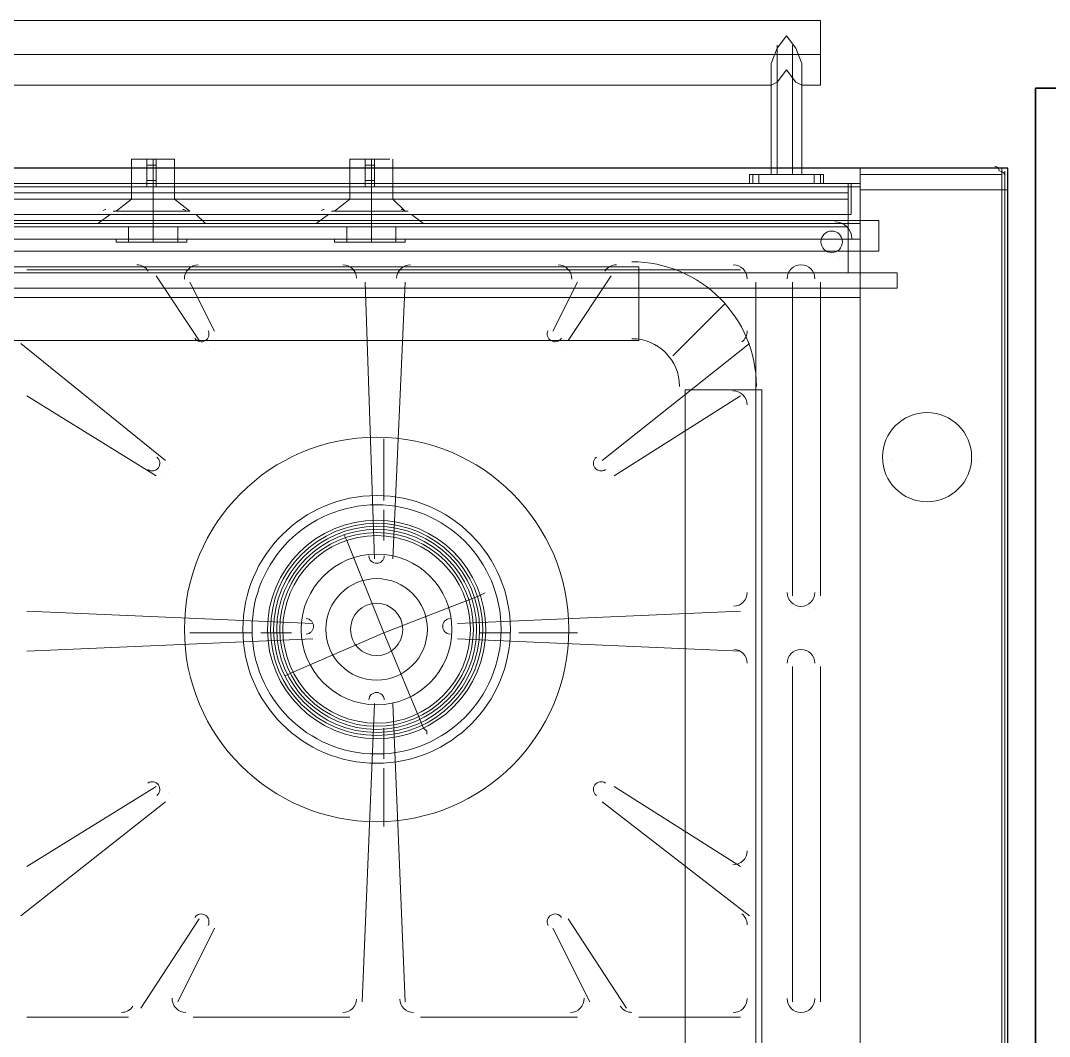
# Model space of a CAD drawing. Header units: millimetres. Extents: x -5841 to 140562, y 1006 to 102310.
# Drawn here: x 99655.9 to 100010, y 14968.2 to 15317.7 of the extents above; entities that cross this region are included whole.
import ezdxf

# ---------------------------------------------------------------- set-up
doc = ezdxf.new("R2010")
doc.units = ezdxf.units.MM
doc.header["$LTSCALE"] = 10
for name, color, linetype in [('PDF18_0', 7, 'Continuous'), ('PDF18_1-EeAa_3D-01', 7, 'Continuous'), ('PDF18_1-Electrical_App-01', 7, 'Continuous')]:
    doc.layers.add(name, color=color, linetype=linetype)
doc.layers.add('PDF18_1-Shape-01', color=140, linetype='Continuous', true_color=0x00bfff)

msp = doc.modelspace()

# ---------------------------------------------------------------- linework, layer by layer
at = {"layer": 'PDF18_0', "lineweight": 25}
msp.add_lwpolyline([(100005.20748, 15294.41859), (100005.20748, 14657.31806), (98984.99998, 14657.31806), (98984.99998, 15294.41859), (97782.76376, 15294.41859), (97782.76376, 14292.2023), (101226.49323, 14292.2023), (101226.49323, 15294.41859)], close=True, dxfattribs=at)
at = {"layer": 'PDF18_1-EeAa_3D-01', "lineweight": 0}
for points in [[(99931.12603, 15317.70133), (99403.03106, 15317.70133)], [(99919.48465, 15312.4098), (99919.48465, 15312.4098)], [(99916.30973, 15297.59351), (99916.30973, 15264.78601), (99916.30973, 15309.23488)], [(99921.60127, 15297.59351), (99921.60127, 15264.78601), (99921.60127, 15309.23488)], [(99411.49752, 15306.05996), (99403.03106, 15306.05996), (99931.12603, 15306.05996), (99923.71788, 15306.05996)], [(99915.25143, 15306.05996), (99418.90566, 15306.05996)], [(99419.96397, 15295.4769), (99914.19312, 15295.4769), (99914.19312, 15264.78601), (99915.25143, 15264.78601), (99916.30973, 15264.78601), (99917.36804, 15264.78601), (99918.42635, 15264.78601), (99919.48465, 15264.78601), (99920.54296, 15264.78601), (99921.60127, 15264.78601), (99922.65957, 15264.78601), (99923.71788, 15264.78601), (99924.77619, 15264.78601), (99923.71788, 15264.78601), (99922.65957, 15264.78601), (99921.60127, 15264.78601), (99920.54296, 15264.78601), (99919.48465, 15264.78601), (99918.42635, 15264.78601), (99917.36804, 15264.78601), (99916.30973, 15264.78601), (99915.25143, 15264.78601), (99914.19312, 15264.78601), (99914.19312, 15302.88504)], [(99914.19312, 15302.88504), (99914.19312, 15302.88504)], [(99919.48465, 15300.76843), (99919.48465, 15300.76843)], [(99924.77619, 15302.88504), (99924.77619, 15264.78601), (99924.77619, 15295.4769), (99931.12603, 15295.4769)], [(99924.77619, 15302.88504), (99924.77619, 15302.88504)], [(99914.19312, 15295.4769), (99914.19312, 15295.4769)], [(99924.77619, 15295.4769), (99924.77619, 15295.4769)], [(99931.12603, 15295.4769), (99931.12603, 15295.4769)], [(99714.17319, 15252.08633), (99712.05657, 15252.08633), (99707.82335, 15252.08633), (99701.47351, 15252.08633), (99695.12367, 15252.08633), (99690.89044, 15252.08633), (99688.77383, 15252.08633), (99690.89044, 15252.08633), (99695.12367, 15252.08633), (99701.47351, 15252.08633), (99707.82335, 15252.08633), (99712.05657, 15252.08633), (99714.17319, 15252.08633), (99712.05657, 15252.08633), (99707.82335, 15252.08633), (99701.47351, 15252.08633), (99695.12367, 15252.08633), (99690.89044, 15252.08633), (99688.77383, 15252.08633), (99690.89044, 15252.08633), (99695.12367, 15252.08633), (99701.47351, 15252.08633), (99707.82335, 15252.08633), (99712.05657, 15252.08633), (99714.17319, 15252.08633), (99708.88165, 15256.31955), (99708.88165, 15270.07754)], [(99688.77383, 15252.08633), (99694.06536, 15256.31955), (99694.06536, 15270.07754)], [(99694.06536, 15270.07754), (99694.06536, 15270.07754)], [(99697.24028, 15270.07754), (99697.24028, 15270.07754)], [(99698.29859, 15270.07754), (99698.29859, 15270.07754)], [(99698.29859, 15270.07754), (99698.29859, 15270.07754)], [(99698.29859, 15270.07754), (99698.29859, 15270.07754)], [(99699.35689, 15270.07754), (99699.35689, 15270.07754)], [(99699.35689, 15270.07754), (99699.35689, 15270.07754)], [(99699.35689, 15270.07754), (99699.35689, 15270.07754)], [(99699.35689, 15270.07754), (99699.35689, 15270.07754)], [(99701.47351, 15270.07754), (99701.47351, 15256.31955), (99701.47351, 15260.55278)], [(99701.47351, 15270.07754), (99701.47351, 15270.07754)], [(99701.47351, 15270.07754), (99701.47351, 15270.07754)], [(99702.53181, 15270.07754), (99702.53181, 15270.07754)], [(99702.53181, 15270.07754), (99702.53181, 15270.07754)], [(99702.53181, 15270.07754), (99702.53181, 15270.07754)], [(99702.53181, 15270.07754), (99702.53181, 15270.07754)], [(99704.64843, 15270.07754), (99704.64843, 15270.07754)], [(99705.70673, 15270.07754), (99705.70673, 15270.07754)], [(99708.88165, 15270.07754), (99708.88165, 15270.07754)], [(99763.91359, 15252.08633), (99769.20513, 15256.31955), (99769.20513, 15270.07754)], [(99769.20513, 15270.07754), (99769.20513, 15270.07754)], [(99772.38005, 15270.07754), (99772.38005, 15270.07754)], [(99773.43835, 15270.07754), (99773.43835, 15270.07754)], [(99773.43835, 15270.07754), (99773.43835, 15270.07754)], [(99773.43835, 15270.07754), (99773.43835, 15270.07754)], [(99774.49666, 15270.07754), (99774.49666, 15270.07754)], [(99774.49666, 15270.07754), (99774.49666, 15270.07754)], [(99774.49666, 15270.07754), (99774.49666, 15270.07754)], [(99774.49666, 15270.07754), (99774.49666, 15270.07754)], [(99776.61327, 15270.07754), (99776.61327, 15256.31955), (99776.61327, 15260.55278)], [(99776.61327, 15270.07754), (99776.61327, 15270.07754)], [(99776.61327, 15270.07754), (99776.61327, 15270.07754)], [(99777.67158, 15270.07754), (99777.67158, 15270.07754)], [(99777.67158, 15270.07754), (99777.67158, 15270.07754)], [(99777.67158, 15270.07754), (99777.67158, 15270.07754)], [(99777.67158, 15270.07754), (99777.67158, 15270.07754)], [(99779.78819, 15270.07754), (99779.78819, 15270.07754)], [(99779.78819, 15270.07754), (99779.78819, 15270.07754)], [(99782.96311, 15270.07754), (99782.96311, 15270.07754)], [(99699.35689, 15267.96093), (99702.53181, 15267.96093)], [(99774.49666, 15267.96093), (99777.67158, 15267.96093)], [(99944.88401, 15266.90262), (99993.56611, 15266.90262), (99944.88401, 15266.90262)], [(99944.88401, 15259.49447), (99993.56611, 15259.49447), (99993.56611, 15264.78601), (99993.56611, 15266.90262)], [(99944.88401, 15266.90262), (99944.88401, 15266.90262)], [(99944.88401, 15266.90262), (99944.88401, 15266.90262)], [(99944.88401, 15266.90262), (99944.88401, 15266.90262)], [(99993.56611, 15266.90262), (99993.56611, 15266.90262)], [(99994.62442, 15265.84431), (99994.62442, 15264.78601), (99994.62442, 15259.49447), (99994.62442, 14688.00894)], [(99994.62442, 15265.84431), (99994.62442, 15265.84431)], [(99995.68272, 15266.90262), (99995.68272, 15266.90262)], [(99995.68272, 15266.90262), (99995.68272, 15266.90262)], [(99045.32346, 14701.76693), (99944.88401, 14701.76693), (99944.88401, 15261.61109), (99944.88401, 15242.56157), (99944.88401, 14701.76693), (99045.32346, 14701.76693)], [(99045.32346, 15261.61109), (99944.88401, 15261.61109), (99045.32346, 15261.61109)], [(99944.88401, 15261.61109), (99944.88401, 15242.56157), (99045.32346, 15242.56157), (99045.32346, 15261.61109), (99944.88401, 15261.61109), (99045.32346, 15261.61109)], [(99045.32346, 15242.56157), (99045.32346, 15222.45375), (99944.88401, 15222.45375), (99045.32346, 15222.45375), (99045.32346, 15261.61109), (99944.88401, 15261.61109), (99944.88401, 15222.45375), (99944.88401, 15242.56157)], [(99049.55668, 15256.31955), (99049.55668, 15258.43617), (99049.55668, 15260.55278), (99049.55668, 15261.61109), (99940.65078, 15261.61109), (99940.65078, 15260.55278), (99940.65078, 15258.43617), (99940.65078, 15256.31955)], [(99941.70909, 15261.61109), (99393.50631, 15261.61109), (99941.70909, 15261.61109)], [(99941.70909, 15261.61109), (99393.50631, 15261.61109), (99941.70909, 15261.61109)], [(99699.35689, 15262.66939), (99702.53181, 15262.66939)], [(99774.49666, 15262.66939), (99777.67158, 15262.66939)], [(99906.78498, 15264.78601), (99906.78498, 15264.78601)], [(99906.78498, 15264.78601), (99906.78498, 15264.78601)], [(99906.78498, 15261.61109), (99906.78498, 15261.61109)], [(99906.78498, 15261.61109), (99906.78498, 15261.61109)], [(99907.84328, 15264.78601), (99907.84328, 15261.61109), (99907.84328, 15264.78601)], [(99909.9599, 15264.78601), (99909.9599, 15264.78601)], [(99909.9599, 15264.78601), (99909.9599, 15264.78601)], [(99909.9599, 15261.61109), (99909.9599, 15261.61109)], [(99909.9599, 15261.61109), (99909.9599, 15261.61109)], [(99914.19312, 15264.78601), (99914.19312, 15264.78601)], [(99924.77619, 15264.78601), (99924.77619, 15264.78601)], [(99924.77619, 15264.78601), (99924.77619, 15264.78601)], [(99929.00941, 15264.78601), (99929.00941, 15264.78601)], [(99929.00941, 15264.78601), (99929.00941, 15264.78601)], [(99929.00941, 15261.61109), (99929.00941, 15261.61109)], [(99929.00941, 15261.61109), (99929.00941, 15261.61109)], [(99932.18433, 15264.78601), (99932.18433, 15264.78601)], [(99932.18433, 15261.61109), (99932.18433, 15261.61109)], [(99940.65078, 15261.61109), (99940.65078, 15261.61109)], [(99940.65078, 15261.61109), (99940.65078, 15261.61109)], [(99941.70909, 15260.55278), (99941.70909, 15261.61109), (99941.70909, 15260.55278)], [(99941.70909, 15261.61109), (99941.70909, 15261.61109)], [(99941.70909, 15261.61109), (99941.70909, 15261.61109)], [(99993.56611, 15264.78601), (99944.88401, 15264.78601)], [(99944.88401, 15261.61109), (99944.88401, 15261.61109)], [(99944.88401, 15261.61109), (99944.88401, 15261.61109)], [(99944.88401, 15261.61109), (99944.88401, 15261.61109)], [(99993.56611, 14688.00894), (99995.68272, 14688.00894), (99995.68272, 14666.84281), (99995.68272, 15264.78601), (99995.68272, 15263.7277), (99995.68272, 15259.49447), (99995.68272, 14688.00894), (99994.62442, 14688.00894), (99993.56611, 14688.00894), (99993.56611, 15259.49447), (99994.62442, 15259.49447), (99995.68272, 15259.49447)], [(99995.68272, 15264.78601), (99995.68272, 15264.78601)], [(99995.68272, 15264.78601), (99995.68272, 15264.78601)], [(99944.88401, 15260.55278), (99045.32346, 15260.55278)], [(99049.55668, 15260.55278), (99940.65078, 15260.55278)], [(99940.65078, 15258.43617), (99049.55668, 15258.43617)], [(99393.50631, 15260.55278), (99941.70909, 15260.55278), (99393.50631, 15260.55278)], [(99393.50631, 15260.55278), (99941.70909, 15260.55278), (99393.50631, 15260.55278)], [(99699.35689, 15260.55278), (99699.35689, 15260.55278)], [(99699.35689, 15260.55278), (99699.35689, 15260.55278)], [(99699.35689, 15260.55278), (99699.35689, 15260.55278)], [(99702.53181, 15260.55278), (99702.53181, 15260.55278)], [(99702.53181, 15260.55278), (99702.53181, 15260.55278)], [(99702.53181, 15260.55278), (99702.53181, 15260.55278)], [(99774.49666, 15260.55278), (99774.49666, 15260.55278)], [(99774.49666, 15260.55278), (99774.49666, 15260.55278)], [(99774.49666, 15260.55278), (99774.49666, 15260.55278)], [(99777.67158, 15260.55278), (99777.67158, 15260.55278)], [(99777.67158, 15260.55278), (99777.67158, 15260.55278)], [(99777.67158, 15260.55278), (99777.67158, 15260.55278)], [(99941.70909, 15260.55278), (99941.70909, 15260.55278)], [(99941.70909, 15260.55278), (99941.70909, 15260.55278)], [(99941.70909, 15260.55278), (99941.70909, 15260.55278)], [(99941.70909, 15260.55278), (99941.70909, 15260.55278)], [(99944.88401, 15260.55278), (99944.88401, 15260.55278)], [(99944.88401, 15259.49447), (99944.88401, 15259.49447)], [(99993.56611, 15259.49447), (99993.56611, 15259.49447)], [(99995.68272, 15259.49447), (99995.68272, 15259.49447)], [(99049.55668, 15246.7948), (99049.55668, 15256.31955), (99940.65078, 15256.31955), (99940.65078, 15246.7948)], [(99701.47351, 15256.31955), (99701.47351, 15256.31955)], [(99776.61327, 15256.31955), (99776.61327, 15256.31955)], [(99940.65078, 15256.31955), (99940.65078, 15256.31955)], [(99393.50631, 15251.02802), (99941.70909, 15251.02802), (99393.50631, 15251.02802)], [(99682.42399, 15247.8531), (99684.5406, 15247.8531), (99687.71552, 15247.8531), (99694.06536, 15247.8531), (99701.47351, 15247.8531), (99708.88165, 15247.8531), (99714.17319, 15247.8531), (99718.40641, 15247.8531), (99719.46472, 15247.8531), (99718.40641, 15247.8531), (99714.17319, 15247.8531), (99708.88165, 15247.8531), (99701.47351, 15247.8531), (99694.06536, 15247.8531), (99687.71552, 15247.8531), (99684.5406, 15247.8531), (99682.42399, 15247.8531), (99686.65722, 15251.02802)], [(99688.77383, 15252.08633), (99688.77383, 15252.08633)], [(99701.47351, 15252.08633), (99701.47351, 15252.08633)], [(99701.47351, 15252.08633), (99701.47351, 15252.08633)], [(99701.47351, 15252.08633), (99701.47351, 15252.08633)], [(99701.47351, 15252.08633), (99701.47351, 15252.08633)], [(99701.47351, 15251.02802), (99701.47351, 15251.02802)], [(99713.11488, 15252.08633), (99713.11488, 15252.08633)], [(99716.2898, 15251.02802), (99719.46472, 15247.8531)], [(99757.56375, 15247.8531), (99759.68037, 15247.8531), (99762.85529, 15247.8531), (99769.20513, 15247.8531), (99776.61327, 15247.8531), (99782.96311, 15247.8531), (99789.31295, 15247.8531), (99793.54618, 15247.8531), (99794.60448, 15247.8531), (99793.54618, 15247.8531), (99789.31295, 15247.8531), (99782.96311, 15247.8531), (99776.61327, 15247.8531), (99769.20513, 15247.8531), (99762.85529, 15247.8531), (99759.68037, 15247.8531), (99757.56375, 15247.8531), (99761.79698, 15251.02802)], [(99763.91359, 15252.08633), (99763.91359, 15252.08633)], [(99776.61327, 15252.08633), (99776.61327, 15252.08633)], [(99776.61327, 15252.08633), (99776.61327, 15252.08633)], [(99776.61327, 15252.08633), (99776.61327, 15252.08633)], [(99776.61327, 15252.08633), (99776.61327, 15252.08633)], [(99776.61327, 15251.02802), (99776.61327, 15251.02802)], [(99788.25464, 15252.08633), (99788.25464, 15252.08633)], [(99790.37126, 15251.02802), (99794.60448, 15247.8531)], [(99941.70909, 15251.02802), (99941.70909, 15251.02802)], [(99941.70909, 15251.02802), (99941.70909, 15251.02802)], [(99941.70909, 15251.02802), (99941.70909, 15251.02802)], [(99944.88401, 15247.8531), (99045.32346, 15247.8531), (99944.88401, 15247.8531)], [(99683.4823, 15247.8531), (99683.4823, 15247.8531)], [(99683.4823, 15247.8531), (99683.4823, 15247.8531)], [(99701.47351, 15247.8531), (99701.47351, 15247.8531)], [(99701.47351, 15247.8531), (99701.47351, 15247.8531)], [(99701.47351, 15247.8531), (99701.47351, 15247.8531)], [(99719.46472, 15247.8531), (99719.46472, 15247.8531)], [(99719.46472, 15247.8531), (99719.46472, 15247.8531)], [(99758.62206, 15247.8531), (99758.62206, 15247.8531)], [(99758.62206, 15247.8531), (99758.62206, 15247.8531)], [(99776.61327, 15247.8531), (99776.61327, 15247.8531)], [(99776.61327, 15247.8531), (99776.61327, 15247.8531)], [(99776.61327, 15247.8531), (99776.61327, 15247.8531)], [(99794.60448, 15247.8531), (99794.60448, 15247.8531)], [(99794.60448, 15247.8531), (99794.60448, 15247.8531)], [(99944.88401, 15248.91141), (99944.88401, 15248.91141)], [(99944.88401, 15247.8531), (99944.88401, 15247.8531)], [(99951.23385, 15248.91141), (99951.23385, 15248.91141)], [(99951.23385, 15248.91141), (99951.23385, 15248.91141)], [(99644.32495, 15246.7948), (99938.53417, 15246.7948), (99644.32495, 15246.7948)], [(99693.00706, 15246.7948), (99693.00706, 15241.50326)], [(99701.47351, 15246.7948), (99701.47351, 15246.7948)], [(99701.47351, 15246.7948), (99701.47351, 15246.7948)], [(99709.93996, 15246.7948), (99709.93996, 15241.50326)], [(99768.14682, 15246.7948), (99768.14682, 15241.50326)], [(99776.61327, 15246.7948), (99776.61327, 15246.7948)], [(99776.61327, 15246.7948), (99776.61327, 15246.7948)], [(99785.07972, 15246.7948), (99785.07972, 15241.50326)], [(99937.47586, 15244.67818), (99937.47586, 15244.67818)], [(99938.53417, 15246.7948), (99938.53417, 15246.7948)], [(99940.65078, 15246.7948), (99940.65078, 15246.7948)], [(99045.32346, 15242.56157), (99944.88401, 15242.56157), (99045.32346, 15242.56157)], [(99688.77383, 15241.50326), (99688.77383, 15242.56157)], [(99688.77383, 15242.56157), (99688.77383, 15242.56157)], [(99688.77383, 15241.50326), (99688.77383, 15241.50326)], [(99701.47351, 15241.50326), (99701.47351, 15241.50326)], [(99713.11488, 15241.50326), (99713.11488, 15242.56157)], [(99763.91359, 15241.50326), (99763.91359, 15242.56157)], [(99763.91359, 15242.56157), (99763.91359, 15242.56157)], [(99763.91359, 15241.50326), (99763.91359, 15241.50326)], [(99776.61327, 15241.50326), (99776.61327, 15241.50326)], [(99788.25464, 15241.50326), (99788.25464, 15242.56157)], [(99821.06215, 15242.56157), (99818.94553, 15242.56157), (99821.06215, 15242.56157)], [(99818.94553, 15242.56157), (99818.94553, 15242.56157)], [(99818.94553, 15242.56157), (99818.94553, 15242.56157)], [(99912.07651, 15242.56157), (99821.06215, 15242.56157), (99912.07651, 15242.56157)], [(99821.06215, 15242.56157), (99821.06215, 15242.56157)], [(99821.06215, 15242.56157), (99821.06215, 15242.56157)], [(99912.07651, 15242.56157), (99912.07651, 15242.56157)], [(99912.07651, 15242.56157), (99912.07651, 15242.56157)], [(99912.07651, 15242.56157), (99912.07651, 15242.56157)], [(99913.13481, 15242.56157), (99913.13481, 15242.56157)], [(99914.19312, 15242.56157), (99914.19312, 15242.56157)], [(99933.24264, 15240.44496), (99933.24264, 15240.44496)], [(99941.70909, 15240.44496), (99941.70909, 15240.44496)], [(99941.70909, 15240.44496), (99941.70909, 15240.44496)], [(99941.70909, 15240.44496), (99941.70909, 15240.44496)], [(99944.88401, 15242.56157), (99944.88401, 15242.56157)], [(99944.88401, 15242.56157), (99944.88401, 15242.56157)], [(99944.88401, 15241.50326), (99944.88401, 14694.35878), (99944.88401, 15241.50326)], [(99944.88401, 15241.50326), (99944.88401, 15241.50326)], [(99944.88401, 15241.50326), (99944.88401, 15241.50326)], [(99951.23385, 15238.32834), (99951.23385, 15238.32834)], [(99951.23385, 15238.32834), (99951.23385, 15238.32834)], [(99951.23385, 15238.32834), (99951.23385, 15238.32834)], [(99937.47586, 15236.21173), (99937.47586, 15236.21173)], [(99658.08294, 15231.9785), (99658.08294, 15231.9785)], [(99698.29859, 15231.9785), (99698.29859, 15231.9785)], [(99698.29859, 15231.9785), (99698.29859, 15231.9785)], [(99702.53181, 15229.86189), (99717.34811, 15207.63745), (99702.53181, 15229.86189)], [(99702.53181, 15229.86189), (99702.53181, 15229.86189)], [(99719.46472, 15231.9785), (99719.46472, 15231.9785)], [(99719.46472, 15231.9785), (99719.46472, 15231.9785)], [(99769.20513, 15231.9785), (99769.20513, 15231.9785)], [(99769.20513, 15231.9785), (99769.20513, 15231.9785)], [(99792.48787, 15231.9785), (99792.48787, 15231.9785)], [(99792.48787, 15231.9785), (99792.48787, 15231.9785)], [(99843.28658, 15231.9785), (99843.28658, 15231.9785)], [(99843.28658, 15231.9785), (99843.28658, 15231.9785)], [(99844.34489, 15207.63745), (99859.16118, 15229.86189), (99844.34489, 15207.63745)], [(99859.16118, 15229.86189), (99859.16118, 15229.86189)], [(99859.16118, 15229.86189), (99859.16118, 15229.86189)], [(99863.39441, 15231.9785), (99863.39441, 15231.9785)], [(99863.39441, 15231.9785), (99863.39441, 15231.9785)], [(99868.68594, 15233.03681), (99868.68594, 15233.03681)], [(99903.61006, 15231.9785), (99903.61006, 15231.9785)], [(99903.61006, 15231.9785), (99903.61006, 15231.9785)], [(99923.71788, 15231.9785), (99923.71788, 15231.9785)], [(99929.00941, 15231.9785), (99929.00941, 15231.9785)], [(99940.65078, 15230.9202), (99940.65078, 15230.9202)], [(99957.58369, 15230.9202), (99957.58369, 15230.9202)], [(99957.58369, 15230.9202), (99957.58369, 15230.9202)], [(99714.17319, 15227.74528), (99714.17319, 15227.74528)], [(99722.63964, 15210.81237), (99714.17319, 15227.74528), (99722.63964, 15210.81237)], [(99714.17319, 15227.74528), (99714.17319, 15227.74528)], [(99774.49666, 15227.74528), (99777.67158, 15132.49769), (99774.49666, 15227.74528)], [(99774.49666, 15227.74528), (99774.49666, 15227.74528)], [(99784.02142, 15132.49769), (99788.25464, 15227.74528), (99784.02142, 15132.49769)], [(99788.25464, 15227.74528), (99788.25464, 15227.74528)], [(99788.25464, 15227.74528), (99788.25464, 15227.74528)], [(99788.25464, 15227.74528), (99788.25464, 15227.74528)], [(99788.25464, 15227.74528), (99788.25464, 15227.74528)], [(99847.51981, 15227.74528), (99839.05336, 15210.81237), (99847.51981, 15227.74528)], [(99847.51981, 15227.74528), (99847.51981, 15227.74528)], [(99908.90159, 15227.74528), (99908.90159, 15227.74528)], [(99921.60127, 15227.74528), (99921.60127, 15227.74528)], [(99921.60127, 15227.74528), (99921.60127, 15119.79801), (99921.60127, 15227.74528)], [(99921.60127, 15227.74528), (99921.60127, 15227.74528)], [(99931.12603, 15119.79801), (99931.12603, 15227.74528), (99931.12603, 15119.79801)], [(99931.12603, 15227.74528), (99931.12603, 15227.74528)], [(99957.58369, 15225.62866), (99957.58369, 15225.62866)], [(99957.58369, 15225.62866), (99957.58369, 15225.62866)], [(99880.32731, 15202.34592), (99898.31852, 15220.33713)], [(99944.88401, 15222.45375), (99944.88401, 15222.45375)], [(99722.63964, 15210.81237), (99722.63964, 15210.81237)], [(99839.05336, 15210.81237), (99839.05336, 15210.81237)], [(99839.05336, 15210.81237), (99839.05336, 15210.81237)], [(99908.90159, 15209.75407), (99908.90159, 15209.75407)], [(99908.90159, 15209.75407), (99908.90159, 15209.75407)], [(99655.96633, 15206.57915), (99655.96633, 15206.57915)], [(99705.70673, 15166.3635), (99655.96633, 15206.57915), (99705.70673, 15166.3635)], [(99655.96633, 15206.57915), (99655.96633, 15206.57915)], [(99717.34811, 15207.63745), (99717.34811, 15207.63745)], [(99717.34811, 15207.63745), (99717.34811, 15207.63745)], [(99720.52303, 15205.52084), (99720.52303, 15205.52084)], [(99722.63964, 15207.63745), (99722.63964, 15207.63745)], [(99839.05336, 15207.63745), (99839.05336, 15207.63745)], [(99842.22828, 15205.52084), (99842.22828, 15205.52084)], [(99844.34489, 15207.63745), (99844.34489, 15207.63745)], [(99906.78498, 15206.57915), (99855.98626, 15166.3635), (99906.78498, 15206.57915)], [(99868.68594, 15207.63745), (99868.68594, 15207.63745)], [(99906.78498, 15206.57915), (99906.78498, 15206.57915)], [(99884.56054, 15190.70455), (99884.56054, 15190.70455)], [(99911.0182, 15190.70455), (99911.0182, 15190.70455)], [(99658.08294, 15188.58794), (99702.53181, 15161.07197), (99658.08294, 15188.58794)], [(99658.08294, 15188.58794), (99658.08294, 15188.58794)], [(99860.21949, 15161.07197), (99903.61006, 15188.58794), (99860.21949, 15161.07197)], [(99903.61006, 15188.58794), (99903.61006, 15188.58794)], [(99903.61006, 15188.58794), (99903.61006, 15188.58794)], [(99908.90159, 15184.35471), (99908.90159, 15184.35471)], [(99908.90159, 15184.35471), (99908.90159, 15184.35471)], [(99970.28337, 15182.2381), (99970.28337, 15182.2381)], [(99780.8465, 15152.60551), (99780.8465, 15173.77164)], [(99705.70673, 15166.3635), (99705.70673, 15166.3635)], [(99855.98626, 15166.3635), (99855.98626, 15166.3635)], [(99855.98626, 15166.3635), (99855.98626, 15166.3635)], [(99955.46708, 15166.3635), (99955.46708, 15166.3635)], [(99955.46708, 15166.3635), (99955.46708, 15166.3635)], [(99955.46708, 15166.3635), (99955.46708, 15166.3635)], [(99985.09966, 15166.3635), (99985.09966, 15166.3635)], [(99706.76504, 15163.18858), (99706.76504, 15163.18858)], [(99854.92796, 15163.18858), (99854.92796, 15163.18858)], [(99702.53181, 15161.07197), (99702.53181, 15161.07197)], [(99702.53181, 15161.07197), (99702.53181, 15161.07197)], [(99705.70673, 15161.07197), (99705.70673, 15161.07197)], [(99857.04457, 15161.07197), (99857.04457, 15161.07197)], [(99860.21949, 15161.07197), (99860.21949, 15161.07197)], [(99780.8465, 15149.43059), (99780.8465, 15149.43059)], [(99780.8465, 15149.43059), (99780.8465, 15149.43059)], [(99780.8465, 15138.84753), (99780.8465, 15139.90584), (99780.8465, 15140.96414), (99780.8465, 15142.02245), (99780.8465, 15149.43059)], [(99970.28337, 15151.54721), (99970.28337, 15151.54721)], [(99767.08851, 15140.96414), (99767.08851, 15140.96414)], [(99767.08851, 15140.96414), (99768.14682, 15138.84753), (99780.8465, 15107.09833), (99813.654, 15119.79801), (99815.77061, 15120.85632)], [(99780.8465, 15139.90584), (99780.8465, 15139.90584)], [(99777.67158, 15132.49769), (99777.67158, 15132.49769)], [(99777.67158, 15132.49769), (99777.67158, 15132.49769)], [(99784.02142, 15132.49769), (99784.02142, 15132.49769)], [(99779.78819, 15130.38108), (99779.78819, 15130.38108)], [(99782.96311, 15130.38108), (99782.96311, 15130.38108)], [(99815.77061, 15120.85632), (99815.77061, 15120.85632)], [(99908.90159, 15119.79801), (99908.90159, 15119.79801)], [(99908.90159, 15119.79801), (99908.90159, 15119.79801)], [(99921.60127, 15119.79801), (99921.60127, 15119.79801)], [(99931.12603, 15119.79801), (99931.12603, 15119.79801)], [(99931.12603, 15119.79801), (99931.12603, 15119.79801)], [(99658.08294, 15114.50648), (99658.08294, 15114.50648)], [(99658.08294, 15114.50648), (99658.08294, 15114.50648)], [(99756.50545, 15110.27325), (99658.08294, 15114.50648), (99756.50545, 15110.27325)], [(99658.08294, 15114.50648), (99658.08294, 15114.50648)], [(99658.08294, 15114.50648), (99658.08294, 15114.50648)], [(99903.61006, 15114.50648), (99806.24585, 15110.27325), (99903.61006, 15114.50648)], [(99903.61006, 15114.50648), (99903.61006, 15114.50648)], [(99923.71788, 15115.56479), (99923.71788, 15115.56479)], [(99929.00941, 15115.56479), (99929.00941, 15115.56479)], [(99756.50545, 15110.27325), (99756.50545, 15110.27325)], [(99806.24585, 15110.27325), (99806.24585, 15110.27325)], [(99806.24585, 15110.27325), (99806.24585, 15110.27325)], [(99735.33932, 15107.09833), (99714.17319, 15107.09833)], [(99714.17319, 15107.09833), (99714.17319, 15107.09833)], [(99735.33932, 15107.09833), (99735.33932, 15107.09833)], [(99738.51424, 15107.09833), (99738.51424, 15107.09833)], [(99738.51424, 15107.09833), (99738.51424, 15107.09833)], [(99749.0973, 15107.09833), (99748.039, 15107.09833), (99746.98069, 15107.09833), (99745.92238, 15107.09833), (99738.51424, 15107.09833)], [(99746.98069, 15092.28204), (99749.0973, 15093.34035), (99780.8465, 15107.09833), (99794.60448, 15074.29083), (99795.66279, 15073.23252), (99795.66279, 15072.17422)], [(99748.039, 15107.09833), (99748.039, 15107.09833)], [(99758.62206, 15109.21495), (99758.62206, 15109.21495)], [(99758.62206, 15106.04003), (99758.62206, 15106.04003)], [(99803.07093, 15109.21495), (99803.07093, 15109.21495)], [(99803.07093, 15106.04003), (99803.07093, 15106.04003)], [(99813.654, 15107.09833), (99814.71231, 15107.09833), (99815.77061, 15107.09833), (99816.82892, 15107.09833), (99824.23707, 15107.09833)], [(99813.654, 15107.09833), (99813.654, 15107.09833)], [(99814.71231, 15107.09833), (99814.71231, 15107.09833)], [(99814.71231, 15107.09833), (99814.71231, 15107.09833)], [(99815.77061, 15107.09833), (99815.77061, 15107.09833)], [(99816.82892, 15107.09833), (99816.82892, 15107.09833)], [(99824.23707, 15107.09833), (99824.23707, 15107.09833)], [(99824.23707, 15107.09833), (99824.23707, 15107.09833)], [(99824.23707, 15107.09833), (99824.23707, 15107.09833)], [(99827.41199, 15107.09833), (99847.51981, 15107.09833)], [(99658.08294, 15100.74849), (99756.50545, 15104.98172), (99658.08294, 15100.74849)], [(99756.50545, 15104.98172), (99756.50545, 15104.98172)], [(99756.50545, 15104.98172), (99756.50545, 15104.98172)], [(99806.24585, 15104.98172), (99903.61006, 15100.74849), (99806.24585, 15104.98172)], [(99806.24585, 15104.98172), (99806.24585, 15104.98172)], [(99658.08294, 15100.74849), (99658.08294, 15100.74849)], [(99903.61006, 15100.74849), (99903.61006, 15100.74849)], [(99903.61006, 15100.74849), (99903.61006, 15100.74849)], [(99903.61006, 15100.74849), (99903.61006, 15100.74849)], [(99903.61006, 15100.74849), (99903.61006, 15100.74849)], [(99923.71788, 15099.69019), (99923.71788, 15099.69019)], [(99929.00941, 15099.69019), (99929.00941, 15099.69019)], [(99908.90159, 15095.45696), (99908.90159, 15095.45696)], [(99908.90159, 15095.45696), (99908.90159, 15095.45696)], [(99921.60127, 15095.45696), (99921.60127, 15095.45696)], [(99921.60127, 15095.45696), (99921.60127, 14980.10155), (99921.60127, 15095.45696)], [(99921.60127, 15095.45696), (99921.60127, 15095.45696)], [(99931.12603, 14980.10155), (99931.12603, 15095.45696), (99931.12603, 14980.10155)], [(99931.12603, 15095.45696), (99931.12603, 15095.45696)], [(99746.98069, 15092.28204), (99746.98069, 15092.28204)], [(99779.78819, 15085.9322), (99779.78819, 15085.9322)], [(99782.96311, 15085.9322), (99782.96311, 15085.9322)], [(99777.67158, 15082.75728), (99773.43835, 14980.10155), (99777.67158, 15082.75728)], [(99777.67158, 15082.75728), (99777.67158, 15082.75728)], [(99784.02142, 15082.75728), (99784.02142, 15082.75728)], [(99788.25464, 14980.10155), (99784.02142, 15082.75728), (99788.25464, 14980.10155)], [(99784.02142, 15082.75728), (99784.02142, 15082.75728)], [(99780.8465, 15074.29083), (99780.8465, 15073.23252), (99780.8465, 15071.11591), (99780.8465, 15063.70776)], [(99780.8465, 15074.29083), (99780.8465, 15074.29083)], [(99794.60448, 15074.29083), (99794.60448, 15074.29083)], [(99780.8465, 15073.23252), (99780.8465, 15073.23252)], [(99795.66279, 15072.17422), (99795.66279, 15072.17422)], [(99795.66279, 15072.17422), (99795.66279, 15072.17422)], [(99780.8465, 15064.76607), (99780.8465, 15064.76607)], [(99780.8465, 15063.70776), (99780.8465, 15063.70776)], [(99780.8465, 15060.53285), (99780.8465, 15040.42502)], [(99702.53181, 15054.18301), (99658.08294, 15026.66704), (99702.53181, 15054.18301)], [(99702.53181, 15054.18301), (99702.53181, 15054.18301)], [(99705.70673, 15054.18301), (99705.70673, 15054.18301)], [(99857.04457, 15054.18301), (99857.04457, 15054.18301)], [(99860.21949, 15054.18301), (99860.21949, 15054.18301)], [(99903.61006, 15026.66704), (99860.21949, 15054.18301), (99903.61006, 15026.66704)], [(99860.21949, 15054.18301), (99860.21949, 15054.18301)], [(99706.76504, 15052.06639), (99706.76504, 15052.06639)], [(99854.92796, 15052.06639), (99854.92796, 15052.06639)], [(99655.96633, 15009.73413), (99705.70673, 15048.89147), (99655.96633, 15009.73413)], [(99705.70673, 15048.89147), (99705.70673, 15048.89147)], [(99705.70673, 15048.89147), (99705.70673, 15048.89147)], [(99855.98626, 15048.89147), (99906.78498, 15009.73413), (99855.98626, 15048.89147)], [(99855.98626, 15048.89147), (99855.98626, 15048.89147)], [(99908.90159, 15030.90026), (99908.90159, 15030.90026)], [(99908.90159, 15030.90026), (99908.90159, 15030.90026)], [(99658.08294, 15026.66704), (99658.08294, 15026.66704)], [(99658.08294, 15026.66704), (99658.08294, 15026.66704)], [(99903.61006, 15026.66704), (99903.61006, 15026.66704)], [(99655.96633, 15009.73413), (99655.96633, 15009.73413)], [(99717.34811, 15008.67582), (99697.24028, 14977.98494), (99717.34811, 15008.67582)], [(99717.34811, 15008.67582), (99717.34811, 15008.67582)], [(99720.52303, 15009.73413), (99720.52303, 15009.73413)], [(99722.63964, 15007.61752), (99722.63964, 15007.61752)], [(99839.05336, 15007.61752), (99839.05336, 15007.61752)], [(99842.22828, 15009.73413), (99842.22828, 15009.73413)], [(99844.34489, 15008.67582), (99844.34489, 15008.67582)], [(99864.45271, 14977.98494), (99844.34489, 15008.67582), (99864.45271, 14977.98494)], [(99844.34489, 15008.67582), (99844.34489, 15008.67582)], [(99906.78498, 15009.73413), (99906.78498, 15009.73413)], [(99906.78498, 15009.73413), (99906.78498, 15009.73413)], [(99709.93996, 14980.10155), (99722.63964, 15005.50091), (99709.93996, 14980.10155)], [(99722.63964, 15005.50091), (99722.63964, 15005.50091)], [(99722.63964, 15005.50091), (99722.63964, 15005.50091)], [(99839.05336, 15005.50091), (99851.75304, 14980.10155), (99839.05336, 15005.50091)], [(99839.05336, 15005.50091), (99839.05336, 15005.50091)], [(99908.90159, 15005.50091), (99908.90159, 15005.50091)], [(99908.90159, 15005.50091), (99908.90159, 15005.50091)], [(99709.93996, 14980.10155), (99709.93996, 14980.10155)], [(99773.43835, 14980.10155), (99773.43835, 14980.10155)], [(99773.43835, 14980.10155), (99773.43835, 14980.10155)], [(99773.43835, 14980.10155), (99773.43835, 14980.10155)], [(99788.25464, 14980.10155), (99788.25464, 14980.10155)], [(99851.75304, 14980.10155), (99851.75304, 14980.10155)], [(99851.75304, 14980.10155), (99851.75304, 14980.10155)], [(99908.90159, 14980.10155), (99908.90159, 14980.10155)], [(99908.90159, 14980.10155), (99908.90159, 14980.10155)], [(99921.60127, 14980.10155), (99921.60127, 14980.10155)], [(99931.12603, 14980.10155), (99931.12603, 14980.10155)], [(99931.12603, 14980.10155), (99931.12603, 14980.10155)], [(99658.08294, 14974.81002), (99658.08294, 14974.81002)], [(99693.00706, 14974.81002), (99658.08294, 14974.81002), (99693.00706, 14974.81002)], [(99658.08294, 14974.81002), (99658.08294, 14974.81002)], [(99693.00706, 14974.81002), (99693.00706, 14974.81002)], [(99697.24028, 14977.98494), (99697.24028, 14977.98494)], [(99697.24028, 14977.98494), (99697.24028, 14977.98494)], [(99715.23149, 14974.81002), (99715.23149, 14974.81002)], [(99769.20513, 14974.81002), (99715.23149, 14974.81002), (99769.20513, 14974.81002)], [(99715.23149, 14974.81002), (99715.23149, 14974.81002)], [(99769.20513, 14974.81002), (99769.20513, 14974.81002)], [(99793.54618, 14974.81002), (99793.54618, 14974.81002)], [(99847.51981, 14974.81002), (99793.54618, 14974.81002), (99847.51981, 14974.81002)], [(99793.54618, 14974.81002), (99793.54618, 14974.81002)], [(99847.51981, 14974.81002), (99847.51981, 14974.81002)], [(99864.45271, 14977.98494), (99864.45271, 14977.98494)], [(99868.68594, 14974.81002), (99868.68594, 14974.81002)], [(99903.61006, 14974.81002), (99868.68594, 14974.81002), (99903.61006, 14974.81002)], [(99868.68594, 14974.81002), (99868.68594, 14974.81002)], [(99903.61006, 14974.81002), (99903.61006, 14974.81002)], [(99923.71788, 14975.86832), (99923.71788, 14975.86832)], [(99929.00941, 14975.86832), (99929.00941, 14975.86832)]]:
    msp.add_lwpolyline(points, dxfattribs=at)
for points in [[(99931.12603, 15295.4769), (99931.12603, 15296.5352), (99931.12603, 15300.76843), (99931.12603, 15306.05996), (99931.12603, 15312.4098), (99931.12603, 15315.58472), (99931.12603, 15317.70133), (99931.12603, 15315.58472), (99931.12603, 15312.4098), (99931.12603, 15306.05996), (99931.12603, 15300.76843), (99931.12603, 15296.5352)], [(99914.19312, 15295.4769), (99914.19312, 15297.59351), (99914.19312, 15302.88504), (99916.30973, 15308.17657), (99919.48465, 15312.4098), (99922.65957, 15308.17657), (99924.77619, 15302.88504), (99924.77619, 15297.59351), (99924.77619, 15295.4769), (99922.65957, 15296.5352), (99919.48465, 15300.76843), (99916.30973, 15296.5352)], [(99702.53181, 15270.07754), (99702.53181, 15260.55278), (99699.35689, 15260.55278), (99699.35689, 15270.07754), (99695.12367, 15270.07754), (99694.06536, 15270.07754), (99698.29859, 15270.07754), (99704.64843, 15270.07754), (99708.88165, 15270.07754), (99707.82335, 15270.07754)], [(99699.35689, 15270.07754), (99695.12367, 15270.07754), (99694.06536, 15270.07754), (99698.29859, 15270.07754), (99704.64843, 15270.07754), (99707.82335, 15270.07754), (99702.53181, 15270.07754), (99707.82335, 15270.07754), (99704.64843, 15270.07754), (99698.29859, 15270.07754), (99694.06536, 15270.07754), (99695.12367, 15270.07754), (99699.35689, 15270.07754), (99702.53181, 15270.07754), (99702.53181, 15269.01923), (99702.53181, 15265.84431), (99702.53181, 15261.61109), (99702.53181, 15260.55278), (99699.35689, 15260.55278), (99699.35689, 15261.61109), (99699.35689, 15265.84431), (99699.35689, 15269.01923)], [(99698.29859, 15270.07754), (99699.35689, 15270.07754), (99701.47351, 15270.07754), (99703.59012, 15270.07754), (99704.64843, 15270.07754), (99703.59012, 15270.07754), (99701.47351, 15270.07754), (99699.35689, 15270.07754)], [(99704.64843, 15270.07754), (99703.59012, 15270.07754), (99701.47351, 15270.07754), (99699.35689, 15270.07754), (99698.29859, 15270.07754), (99699.35689, 15270.07754), (99701.47351, 15270.07754), (99703.59012, 15270.07754)], [(99777.67158, 15270.07754), (99777.67158, 15260.55278), (99774.49666, 15260.55278), (99774.49666, 15270.07754), (99769.20513, 15270.07754), (99773.43835, 15270.07754), (99779.78819, 15270.07754), (99782.96311, 15270.07754)], [(99774.49666, 15270.07754), (99770.26343, 15270.07754), (99769.20513, 15270.07754), (99773.43835, 15270.07754), (99779.78819, 15270.07754), (99782.96311, 15270.07754), (99777.67158, 15270.07754), (99782.96311, 15270.07754), (99778.72988, 15270.07754), (99773.43835, 15270.07754), (99769.20513, 15270.07754), (99770.26343, 15270.07754), (99774.49666, 15270.07754), (99777.67158, 15270.07754), (99777.67158, 15269.01923), (99777.67158, 15265.84431), (99777.67158, 15261.61109), (99777.67158, 15260.55278), (99774.49666, 15260.55278), (99774.49666, 15261.61109), (99774.49666, 15265.84431), (99774.49666, 15269.01923)], [(99773.43835, 15270.07754), (99774.49666, 15270.07754), (99776.61327, 15270.07754), (99778.72988, 15270.07754), (99779.78819, 15270.07754), (99778.72988, 15270.07754), (99776.61327, 15270.07754), (99774.49666, 15270.07754)], [(99779.78819, 15270.07754), (99778.72988, 15270.07754), (99776.61327, 15270.07754), (99774.49666, 15270.07754), (99773.43835, 15270.07754), (99774.49666, 15270.07754), (99776.61327, 15270.07754), (99778.72988, 15270.07754)], [(99944.88401, 15261.61109), (99944.88401, 15260.55278), (99944.88401, 15248.91141), (99944.88401, 15247.8531), (99944.88401, 14686.95064), (99944.88401, 14688.00894), (99944.88401, 15259.49447), (99944.88401, 15264.78601), (99944.88401, 15266.90262)], [(99944.88401, 15266.90262), (99944.88401, 14701.76693), (99995.68272, 14701.76693), (99995.68272, 15266.90262)], [(99944.88401, 14701.76693), (99995.68272, 14701.76693), (99995.68272, 15266.90262), (99944.88401, 15266.90262)], [(99049.55668, 15261.61109), (99049.55668, 15230.9202), (99940.65078, 15230.9202), (99049.55668, 15230.9202), (99049.55668, 15246.7948), (99940.65078, 15246.7948), (99940.65078, 15230.9202), (99940.65078, 15261.61109)], [(99909.9599, 15264.78601), (99929.00941, 15264.78601), (99929.00941, 15261.61109), (99909.9599, 15261.61109), (99907.84328, 15261.61109), (99906.78498, 15261.61109), (99906.78498, 15264.78601), (99907.84328, 15264.78601), (99909.9599, 15264.78601), (99907.84328, 15264.78601), (99906.78498, 15264.78601), (99906.78498, 15261.61109), (99907.84328, 15261.61109), (99909.9599, 15261.61109)], [(99932.18433, 15261.61109), (99932.18433, 15264.78601), (99932.18433, 15261.61109), (99931.12603, 15261.61109), (99929.00941, 15261.61109), (99929.00941, 15264.78601), (99931.12603, 15264.78601), (99932.18433, 15264.78601), (99931.12603, 15264.78601), (99929.00941, 15264.78601), (99909.9599, 15264.78601), (99909.9599, 15261.61109), (99929.00941, 15261.61109), (99931.12603, 15261.61109)], [(99931.12603, 15261.61109), (99931.12603, 15264.78601)], [(99941.70909, 15260.55278), (99941.70909, 15261.61109), (99941.70909, 15251.02802)], [(99393.50631, 15260.55278), (99941.70909, 15260.55278), (99941.70909, 15251.02802), (99393.50631, 15251.02802), (99393.50631, 15260.55278), (99393.50631, 15251.02802), (99941.70909, 15251.02802), (99941.70909, 15260.55278)], [(99694.06536, 15256.31955), (99696.18197, 15256.31955), (99701.47351, 15256.31955), (99706.76504, 15256.31955), (99708.88165, 15256.31955), (99706.76504, 15256.31955), (99701.47351, 15256.31955), (99696.18197, 15256.31955)], [(99701.47351, 15252.08633), (99701.47351, 15256.31955)], [(99769.20513, 15256.31955), (99771.32174, 15256.31955), (99776.61327, 15256.31955), (99781.9048, 15256.31955), (99784.02142, 15256.31955), (99781.9048, 15256.31955), (99776.61327, 15256.31955), (99771.32174, 15256.31955)], [(99776.61327, 15252.08633), (99776.61327, 15256.31955)], [(99716.2898, 15251.02802), (99714.17319, 15251.02802), (99708.88165, 15251.02802), (99701.47351, 15251.02802), (99694.06536, 15251.02802), (99688.77383, 15251.02802), (99686.65722, 15251.02802), (99688.77383, 15251.02802), (99694.06536, 15251.02802), (99701.47351, 15251.02802), (99708.88165, 15251.02802), (99714.17319, 15251.02802)], [(99714.17319, 15252.08633), (99713.11488, 15252.08633), (99707.82335, 15252.08633), (99701.47351, 15252.08633), (99695.12367, 15252.08633), (99689.83214, 15252.08633), (99687.71552, 15252.08633), (99689.83214, 15252.08633), (99695.12367, 15252.08633), (99701.47351, 15252.08633), (99707.82335, 15252.08633), (99713.11488, 15252.08633)], [(99687.71552, 15251.02802), (99688.77383, 15251.02802), (99694.06536, 15251.02802), (99701.47351, 15251.02802), (99707.82335, 15251.02802), (99713.11488, 15251.02802), (99715.23149, 15251.02802), (99713.11488, 15251.02802), (99707.82335, 15251.02802), (99701.47351, 15251.02802), (99694.06536, 15251.02802), (99688.77383, 15251.02802)], [(99688.77383, 15252.08633), (99690.89044, 15252.08633), (99695.12367, 15252.08633), (99701.47351, 15252.08633), (99707.82335, 15252.08633), (99712.05657, 15252.08633), (99713.11488, 15252.08633), (99712.05657, 15252.08633), (99707.82335, 15252.08633), (99701.47351, 15252.08633), (99695.12367, 15252.08633), (99690.89044, 15252.08633), (99688.77383, 15252.08633), (99690.89044, 15252.08633), (99695.12367, 15252.08633), (99701.47351, 15252.08633), (99707.82335, 15252.08633), (99712.05657, 15252.08633), (99714.17319, 15252.08633), (99712.05657, 15252.08633), (99707.82335, 15252.08633), (99701.47351, 15252.08633), (99695.12367, 15252.08633), (99690.89044, 15252.08633)], [(99701.47351, 15251.02802), (99701.47351, 15252.08633)], [(99701.47351, 15247.8531), (99701.47351, 15251.02802)], [(99790.37126, 15251.02802), (99789.31295, 15251.02802), (99784.02142, 15251.02802), (99776.61327, 15251.02802), (99769.20513, 15251.02802), (99763.91359, 15251.02802), (99761.79698, 15251.02802), (99763.91359, 15251.02802), (99769.20513, 15251.02802), (99776.61327, 15251.02802), (99784.02142, 15251.02802), (99789.31295, 15251.02802)], [(99761.79698, 15251.02802), (99763.91359, 15251.02802), (99769.20513, 15251.02802), (99776.61327, 15251.02802), (99782.96311, 15251.02802), (99788.25464, 15251.02802), (99790.37126, 15251.02802), (99788.25464, 15251.02802), (99782.96311, 15251.02802), (99776.61327, 15251.02802), (99769.20513, 15251.02802), (99763.91359, 15251.02802)], [(99789.31295, 15252.08633), (99788.25464, 15252.08633), (99782.96311, 15252.08633), (99776.61327, 15252.08633), (99769.20513, 15252.08633), (99764.9719, 15252.08633), (99762.85529, 15252.08633), (99764.9719, 15252.08633), (99769.20513, 15252.08633), (99776.61327, 15252.08633), (99782.96311, 15252.08633), (99788.25464, 15252.08633)], [(99763.91359, 15252.08633), (99766.03021, 15252.08633), (99770.26343, 15252.08633), (99776.61327, 15252.08633), (99781.9048, 15252.08633), (99787.19634, 15252.08633), (99788.25464, 15252.08633), (99787.19634, 15252.08633), (99781.9048, 15252.08633), (99776.61327, 15252.08633), (99770.26343, 15252.08633), (99766.03021, 15252.08633), (99763.91359, 15252.08633), (99766.03021, 15252.08633), (99770.26343, 15252.08633), (99776.61327, 15252.08633), (99782.96311, 15252.08633), (99787.19634, 15252.08633), (99788.25464, 15252.08633), (99787.19634, 15252.08633), (99782.96311, 15252.08633), (99776.61327, 15252.08633), (99770.26343, 15252.08633), (99766.03021, 15252.08633)], [(99776.61327, 15251.02802), (99776.61327, 15252.08633)], [(99776.61327, 15247.8531), (99776.61327, 15251.02802)], [(99038.97362, 15248.91141), (99951.23385, 15248.91141), (99951.23385, 15238.32834), (99038.97362, 15238.32834)], [(99951.23385, 15248.91141), (99951.23385, 15238.32834), (99038.97362, 15238.32834), (99038.97362, 15248.91141)], [(99944.88401, 15248.91141), (99045.32346, 15248.91141)], [(99719.46472, 15247.8531), (99718.40641, 15247.8531), (99714.17319, 15247.8531), (99708.88165, 15247.8531), (99701.47351, 15247.8531), (99694.06536, 15247.8531), (99687.71552, 15247.8531), (99684.5406, 15247.8531), (99682.42399, 15247.8531), (99684.5406, 15247.8531), (99687.71552, 15247.8531), (99694.06536, 15247.8531), (99701.47351, 15247.8531), (99708.88165, 15247.8531), (99714.17319, 15247.8531), (99718.40641, 15247.8531), (99719.46472, 15247.8531), (99718.40641, 15247.8531), (99714.17319, 15247.8531), (99707.82335, 15247.8531), (99701.47351, 15247.8531), (99694.06536, 15247.8531), (99688.77383, 15247.8531), (99684.5406, 15247.8531), (99682.42399, 15247.8531), (99684.5406, 15247.8531), (99688.77383, 15247.8531), (99694.06536, 15247.8531), (99701.47351, 15247.8531), (99707.82335, 15247.8531), (99714.17319, 15247.8531), (99718.40641, 15247.8531)], [(99701.47351, 15246.7948), (99701.47351, 15247.8531)], [(99794.60448, 15247.8531), (99793.54618, 15247.8531), (99789.31295, 15247.8531), (99782.96311, 15247.8531), (99776.61327, 15247.8531), (99769.20513, 15247.8531), (99762.85529, 15247.8531), (99759.68037, 15247.8531), (99757.56375, 15247.8531), (99759.68037, 15247.8531), (99762.85529, 15247.8531), (99769.20513, 15247.8531), (99776.61327, 15247.8531), (99782.96311, 15247.8531), (99789.31295, 15247.8531), (99793.54618, 15247.8531), (99794.60448, 15247.8531), (99793.54618, 15247.8531), (99789.31295, 15247.8531), (99782.96311, 15247.8531), (99776.61327, 15247.8531), (99769.20513, 15247.8531), (99762.85529, 15247.8531), (99759.68037, 15247.8531), (99757.56375, 15247.8531), (99759.68037, 15247.8531), (99762.85529, 15247.8531), (99769.20513, 15247.8531), (99776.61327, 15247.8531), (99782.96311, 15247.8531), (99789.31295, 15247.8531), (99793.54618, 15247.8531)], [(99776.61327, 15246.7948), (99776.61327, 15247.8531)], [(99682.42399, 15246.7948), (99684.5406, 15246.7948), (99688.77383, 15246.7948), (99694.06536, 15246.7948), (99701.47351, 15246.7948), (99707.82335, 15246.7948), (99714.17319, 15246.7948), (99718.40641, 15246.7948), (99719.46472, 15246.7948), (99718.40641, 15246.7948), (99714.17319, 15246.7948), (99707.82335, 15246.7948), (99701.47351, 15246.7948), (99694.06536, 15246.7948), (99688.77383, 15246.7948), (99684.5406, 15246.7948)], [(99719.46472, 15246.7948), (99717.34811, 15246.7948), (99709.93996, 15246.7948), (99701.47351, 15246.7948), (99691.94875, 15246.7948), (99685.59891, 15246.7948), (99683.4823, 15246.7948), (99685.59891, 15246.7948), (99691.94875, 15246.7948), (99701.47351, 15246.7948), (99709.93996, 15246.7948), (99717.34811, 15246.7948)], [(99709.93996, 15246.7948), (99706.76504, 15246.7948), (99701.47351, 15246.7948), (99695.12367, 15246.7948), (99693.00706, 15246.7948), (99695.12367, 15246.7948), (99701.47351, 15246.7948), (99706.76504, 15246.7948)], [(99701.47351, 15241.50326), (99701.47351, 15246.7948)], [(99757.56375, 15246.7948), (99759.68037, 15246.7948), (99762.85529, 15246.7948), (99769.20513, 15246.7948), (99776.61327, 15246.7948), (99782.96311, 15246.7948), (99789.31295, 15246.7948), (99793.54618, 15246.7948), (99794.60448, 15246.7948), (99793.54618, 15246.7948), (99789.31295, 15246.7948), (99782.96311, 15246.7948), (99776.61327, 15246.7948), (99769.20513, 15246.7948), (99762.85529, 15246.7948), (99759.68037, 15246.7948)], [(99794.60448, 15246.7948), (99791.42956, 15246.7948), (99785.07972, 15246.7948), (99776.61327, 15246.7948), (99767.08851, 15246.7948), (99760.73867, 15246.7948), (99758.62206, 15246.7948), (99760.73867, 15246.7948), (99767.08851, 15246.7948), (99776.61327, 15246.7948), (99785.07972, 15246.7948), (99791.42956, 15246.7948)], [(99785.07972, 15246.7948), (99781.9048, 15246.7948), (99776.61327, 15246.7948), (99770.26343, 15246.7948), (99768.14682, 15246.7948), (99770.26343, 15246.7948), (99776.61327, 15246.7948), (99781.9048, 15246.7948)], [(99776.61327, 15241.50326), (99776.61327, 15246.7948)], [(99688.77383, 15242.56157), (99690.89044, 15242.56157), (99695.12367, 15242.56157), (99701.47351, 15242.56157), (99706.76504, 15242.56157), (99712.05657, 15242.56157), (99713.11488, 15242.56157), (99712.05657, 15242.56157), (99706.76504, 15242.56157), (99701.47351, 15242.56157), (99695.12367, 15242.56157), (99690.89044, 15242.56157)], [(99688.77383, 15241.50326), (99690.89044, 15241.50326), (99695.12367, 15241.50326), (99701.47351, 15241.50326), (99706.76504, 15241.50326), (99712.05657, 15241.50326), (99713.11488, 15241.50326), (99712.05657, 15241.50326), (99706.76504, 15241.50326), (99701.47351, 15241.50326), (99695.12367, 15241.50326), (99690.89044, 15241.50326)], [(99709.93996, 15241.50326), (99706.76504, 15241.50326), (99701.47351, 15241.50326), (99695.12367, 15241.50326), (99693.00706, 15241.50326), (99695.12367, 15241.50326), (99701.47351, 15241.50326), (99706.76504, 15241.50326)], [(99701.47351, 15242.56157), (99701.47351, 15241.50326)], [(99763.91359, 15242.56157), (99766.03021, 15242.56157), (99770.26343, 15242.56157), (99776.61327, 15242.56157), (99781.9048, 15242.56157), (99787.19634, 15242.56157), (99788.25464, 15242.56157), (99787.19634, 15242.56157), (99781.9048, 15242.56157), (99776.61327, 15242.56157), (99770.26343, 15242.56157), (99766.03021, 15242.56157)], [(99763.91359, 15241.50326), (99766.03021, 15241.50326), (99770.26343, 15241.50326), (99776.61327, 15241.50326), (99781.9048, 15241.50326), (99787.19634, 15241.50326), (99788.25464, 15241.50326), (99787.19634, 15241.50326), (99781.9048, 15241.50326), (99776.61327, 15241.50326), (99770.26343, 15241.50326), (99766.03021, 15241.50326)], [(99785.07972, 15241.50326), (99781.9048, 15241.50326), (99776.61327, 15241.50326), (99770.26343, 15241.50326), (99768.14682, 15241.50326), (99770.26343, 15241.50326), (99776.61327, 15241.50326), (99781.9048, 15241.50326)], [(99776.61327, 15242.56157), (99776.61327, 15241.50326)], [(99821.06215, 15242.56157), (99912.07651, 15242.56157), (99821.06215, 15242.56157), (99818.94553, 15242.56157)], [(99912.07651, 15242.56157), (99913.13481, 15242.56157), (99914.19312, 15242.56157), (99913.13481, 15242.56157)], [(99912.07651, 15242.56157), (99913.13481, 15242.56157), (99914.19312, 15242.56157), (99913.13481, 15242.56157)], [(99957.58369, 15230.9202), (99034.74039, 15230.9202), (99957.58369, 15230.9202), (99957.58369, 15225.62866), (99034.74039, 15225.62866), (99957.58369, 15225.62866)], [(99349.05743, 15212.92899), (99349.05743, 14720.81645), (99343.7659, 14726.10798), (99122.57983, 14726.10798), (99122.57983, 14700.70862), (99868.68594, 14700.70862), (99868.68594, 14726.10798), (99646.44157, 14726.10798), (99641.15003, 14720.81645), (99641.15003, 15212.92899), (99646.44157, 15207.63745), (99868.68594, 15207.63745), (99868.68594, 15233.03681), (99122.57983, 15233.03681), (99122.57983, 15207.63745), (99343.7659, 15207.63745)], [(99658.08294, 15231.9785), (99903.61006, 15231.9785), (99863.39441, 15231.9785), (99843.28658, 15231.9785), (99792.48787, 15231.9785), (99769.20513, 15231.9785), (99719.46472, 15231.9785), (99698.29859, 15231.9785)], [(99908.90159, 15227.74528), (99908.90159, 14708.11677), (99908.90159, 14725.04967), (99908.90159, 14751.50734), (99908.90159, 14816.06404), (99908.90159, 14839.34678), (99908.90159, 14903.90348), (99908.90159, 14930.36114), (99908.90159, 14955.7605), (99908.90159, 14980.10155), (99908.90159, 15005.50091), (99908.90159, 15030.90026), (99908.90159, 15095.45696), (99908.90159, 15119.79801), (99908.90159, 15184.35471), (99908.90159, 15209.75407)], [(99911.0182, 14743.04088), (99911.0182, 15190.70455), (99884.56054, 15190.70455), (99884.56054, 14743.04088)]]:
    msp.add_lwpolyline(points, close=True, dxfattribs=at)
msp.add_lwpolyline([(99786.87551, 15252.72422, -0.176325826), (99788.25464, 15252.08633), (99787.19634, 15252.08633), (99782.96311, 15252.08633), (99776.61327, 15252.08633), (99770.26343, 15252.08633), (99766.03021, 15252.08633), (99763.91359, 15252.08633), (99766.03021, 15252.08633), (99770.26343, 15252.08633), (99776.61327, 15252.08633), (99782.96311, 15252.08633), (99787.19634, 15252.08633), (99788.25464, 15252.08633), (99787.19634, 15252.08633), (99782.96311, 15252.08633), (99776.61327, 15252.08633), (99770.26343, 15252.08633), (99764.9719, 15252.08633), (99763.91359, 15252.08633), (99764.9719, 15252.08633), (99770.26343, 15252.08633), (99776.61327, 15252.08633), (99782.96311, 15252.08633), (99787.19634, 15252.08633), (99788.25464, 15252.08633), (99784.02142, 15256.31955), (99784.02142, 15270.07754)], format="xyb", dxfattribs=at)
for points in [[(99992.72582, 15265.95413, 0.414214998), (99991.13836, 15267.54159, -0.414214998)], [(99941.92208, 15242.67031, 0.414212579), (99936.10211, 15248.49028, -0.414212579)], [(99699.83043, 15231.5401, 0.251658426), (99695.85859, 15233.67393, -0.251658426)], [(99717.0258, 15233.6738, 0.421447624), (99712.26398, 15228.79458, -0.421447624)], [(99771.52924, 15229.07741, 0.404026097), (99766.7688, 15233.67462, -0.404026097)], [(99790.05362, 15233.67462, 0.404026098), (99785.29318, 15229.07741, -0.404026098)], [(99845.6135, 15228.79458, 0.421447624), (99840.85167, 15233.67382, -0.421447624)], [(99860.95952, 15233.67393, 0.251633339), (99856.98794, 15231.54048, -0.251633339)], [(99905.93871, 15228.91125, 0.414213677), (99901.17692, 15233.67303, -0.414213677)], [(99929.2242, 15228.91124, 0.999999803), (99919.69943, 15228.91125, -0.999999803)], [(99715.87817, 15208.40046, 0.957305836), (99720.40966, 15211.12303, -0.957305836)], [(99837.46781, 15211.12304, 0.957305828), (99841.99931, 15208.40047, -0.957305828)], [(99904.10875, 15207.16695, 0.230861649), (99905.93941, 15210.91958, -0.230861649)], [(99905.93959, 15185.51959, 0.422945487), (99901.03538, 15190.28018, -0.422945487)], [(99699.672, 15163.21733, 0.965694914), (99702.78057, 15167.49557, -0.965694914)], [(99854.04186, 15167.49554, 0.965694908), (99857.15042, 15163.21731, -0.965694908)], [(99775.7649, 15133.56811, 0.965694888), (99781.05321, 15133.56811, -0.965694888)], [(99901.34308, 15116.19919, 0.404026097), (99905.9403, 15120.95963, -0.404026097)], [(99919.69944, 15120.95967, 0.99999961), (99929.2242, 15120.95967, -0.99999961)], [(99754.1614, 15106.67414, 0.96569489), (99754.1614, 15111.96246, -0.96569489)], [(99803.7161, 15111.96246, 0.965694888), (99803.7161, 15106.67414, -0.965694888)], [(99905.9403, 15096.61758, 0.404026096), (99901.34308, 15101.37802, -0.404026096)], [(99929.2242, 15096.61754, 0.999999804), (99919.69943, 15096.61755, -0.999999804)], [(99781.05321, 15084.01018, 0.965694893), (99775.7649, 15084.01018, -0.965694893)], [(99702.78056, 15051.14106, 0.965694906), (99699.672, 15055.41929, -0.965694906)], [(99857.15041, 15055.41927, 0.965694922), (99854.04185, 15051.14103, -0.965694922)], [(99901.0354, 15027.29813, 0.422945487), (99905.9396, 15032.05871, -0.422945487)], [(99720.40968, 15006.45418, 0.957305841), (99715.87818, 15009.17674, -0.957305841)], [(99841.99932, 15009.17675, 0.957305838), (99837.46783, 15006.45419, -0.957305838)], [(99905.93941, 15006.65871, 0.230861648), (99904.10875, 15010.41134, -0.230861648)], [(99690.56598, 14976.49514, 0.251658429), (99694.53782, 14978.62897, -0.251658429)], [(99708.03077, 14981.37449, 0.421447626), (99712.7926, 14976.49525, -0.421447626)], [(99766.7688, 14976.49445, 0.404026098), (99771.52924, 14981.09166, -0.404026098)], [(99786.34826, 14981.09166, 0.404026099), (99791.1087, 14976.49445, -0.404026099)], [(99845.08492, 14976.49527, 0.421447624), (99849.84674, 14981.3745, -0.421447624)], [(99862.28055, 14978.62859, 0.251633337), (99866.25213, 14976.49514, -0.251633337)], [(99901.17692, 14976.49604, 0.414213562), (99905.93871, 14981.25782, -0.414213562)], [(99919.69944, 14981.25783, 0.999999608), (99929.2242, 14981.25783, -0.999999608)]]:
    msp.add_lwpolyline(points, format="xyb", close=True, dxfattribs=at)
for centre, radius in [((99935.04704, 15241.612), 3.70407), ((99935.04704, 15241.612), 3.70407), ((99967.85346, 15167.52731), 15.34544), ((99967.85346, 15167.52731), 15.34544), ((99778.40905, 15108.25999), 66.14416), ((99778.40905, 15108.25999), 46.03633), ((99778.40905, 15108.25999), 42.86142), ((99778.40905, 15108.25999), 42.86142), ((99778.40905, 15108.25999), 42.86142), ((99778.40906, 15108.26), 42.86142), ((99778.40906, 15108.26), 37.56988), ((99778.40906, 15108.26), 37.56988), ((99778.40905, 15108.25999), 36.51157), ((99778.40906, 15108.25999), 35.45327), ((99778.40906, 15108.25999), 35.45327), ((99778.40905, 15108.25999), 34.39497), ((99778.40906, 15108.26), 34.39497), ((99778.40906, 15108.26), 33.33665), ((99778.40906, 15108.26), 33.33665), ((99778.40906, 15108.26), 32.27834), ((99778.40906, 15108.26), 25.92851), ((99778.40906, 15108.26), 17.46206), ((99778.40905, 15108.25999), 8.99561)]:
    msp.add_circle(centre, radius, dxfattribs=at)
for centre, radius, start, end in [((99993.03655, 15264.25644), 1.58787, 0.0147753, 89.9852249), ((99685.27379, 15251.1367), 1.58752, 90.0004583, 130.0001972), ((99711.7325, 15251.1367), 1.58752, 49.9997996, 89.999543), ((99760.41678, 15251.1367), 1.58752, 90.0004609, 130.0001998), ((99866.25173, 15191.86944), 42.86142, 0, 89.9999975), ((99866.25172, 15191.86944), 16.40376, 0, 89.9999829)]:
    msp.add_arc(centre, radius, start, end, dxfattribs=at)
at = {"layer": 'PDF18_1-Electrical_App-01', "lineweight": 25}
msp.add_lwpolyline([(99995.68272, 15266.90262), (98995.58305, 15266.90262), (98995.58305, 14666.84281), (99995.68272, 14666.84281)], close=True, dxfattribs=at)
at = {"layer": 'PDF18_1-Shape-01', "lineweight": 25}
msp.add_lwpolyline([(100005.20748, 15294.41859), (101226.49323, 15294.41859), (101226.49323, 14292.2023), (97782.76376, 14292.2023), (97782.76376, 15294.41859), (98984.99998, 15294.41859), (98984.99998, 14657.31806), (100005.20748, 14657.31806)], close=True, dxfattribs=at)

doc.saveas('drawing.dxf')
